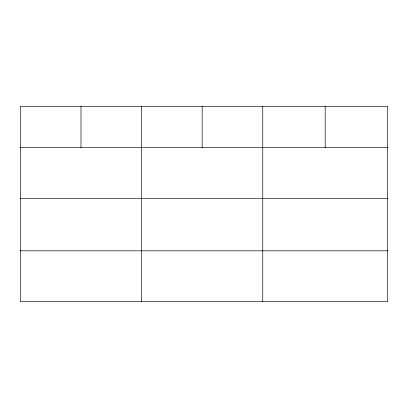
<?xml version="1.0" encoding="UTF-8"?>
<svg xmlns="http://www.w3.org/2000/svg" width="408" height="408" viewBox="0 0 408 408"><rect width="100%" height="100%" fill="white"/><g stroke="black" fill="none" stroke-linecap="round" stroke-linejoin="round"><path stroke-width="0.61" d="M387.6 198.477L387.6 106.345L20.4 106.345L20.4 301.655L387.6 301.655L387.6 198.477L20.4 198.477M20.4 147.655L387.6 147.655M20.4 250.833L387.6 250.833M325.176 106.345L325.176 147.655M262.752 106.345L262.752 301.655M202.164 106.345L202.164 147.655M141.576 106.345L141.576 301.655M80.988 106.345L80.988 147.655"/></g></svg>
